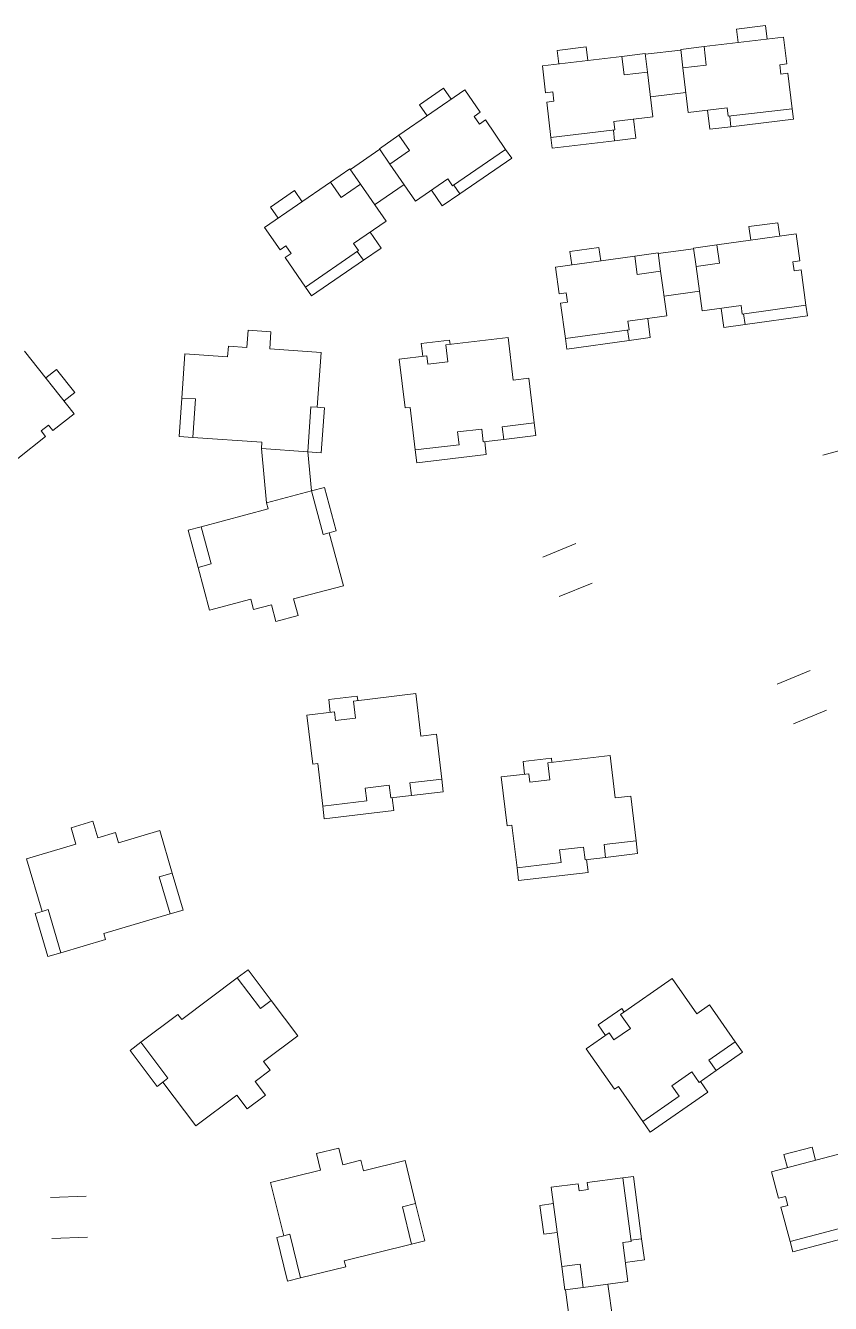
# Model space of a CAD drawing. Extents: x 208319 to 271319, y 1003 to 45500.
# Drawn here: x 214055 to 215407, y 9302 to 11450 of the extents above; entities that cross this region are included whole.
import ezdxf

# ---------------------------------------------------------------- set-up
doc = ezdxf.new("R2010")
doc.units = 0
doc.header["$LTSCALE"] = 1000
doc.header["$MEASUREMENT"] = 0
doc.layers.add('140', color=2, linetype='Continuous', lineweight=5)

msp = doc.modelspace()

# ---------------------------------------------------------------- linework, layer by layer
at = {"layer": '140', "color": 7}
for p, q in [((215249.7, 11444.4), (215298.5, 11450.2)), ((215298.5, 11450.2), (215301.2, 11427.6)), ((215328.6, 11430.8), (215195.2, 11414.9)), ((215252.4, 11421.7), (215249.7, 11444.4)), ((215334.1, 11385.6), (215328.6, 11430.8)), ((214997.1, 11414.2), (214948.2, 11408.3)), ((214948.2, 11408.3), (214950.9, 11385.7)), ((214999.8, 11391.5), (214997.1, 11414.2)), ((215156, 11409), (215096.4, 11401.9)), ((215195.2, 11414.9), (215155.9, 11410.2)), ((215155.9, 11410.2), (215159.6, 11379.2)), ((215195.2, 11414.9), (215198.9, 11383.9)), ((214923.5, 11382.4), (215057, 11398.4)), ((215057, 11398.4), (215096.3, 11403.1)), ((215057, 11398.4), (215060.7, 11367.4)), ((215096.3, 11403.1), (215100, 11372.1)), ((215198.9, 11383.9), (215159.6, 11379.2)), ((215322.1, 11384.1), (215334.1, 11385.6)), ((215324, 11368.7), (215322.1, 11384.1)), ((214928.9, 11337.2), (214923.5, 11382.4)), ((215060.7, 11367.4), (215100, 11372.1)), ((215100, 11372.1), (215109, 11297)), ((215159.6, 11379.2), (215168.5, 11304.2)), ((215335.9, 11370.1), (215324, 11368.7)), ((215343, 11310.5), (215335.9, 11370.1)), ((214793, 11341.9), (214682.4, 11265.7)), ((214716.9, 11317.2), (214757.4, 11345.1)), ((214757.4, 11345.1), (214770.3, 11326.3)), ((214818.9, 11304.4), (214793, 11341.9)), ((214940.9, 11338.6), (214928.9, 11337.2)), ((214930.8, 11321.7), (214942.7, 11323.1)), ((214937.9, 11262.1), (214930.8, 11321.7)), ((214942.7, 11323.1), (214940.9, 11338.6)), ((215164.6, 11337.5), (215105, 11330.4)), ((214729.8, 11298.4), (214716.9, 11317.2)), ((214809, 11297.6), (214818.9, 11304.4)), ((215168.5, 11304.2), (215234.1, 11312)), ((215200.7, 11308), (215204.6, 11275.8)), ((215234.1, 11312), (215235.8, 11297.7)), ((215235.8, 11297.7), (215343, 11310.5)), ((215240.3, 11280.1), (215238.2, 11298)), ((215345.2, 11292.6), (215343, 11310.5)), ((214817.9, 11284.7), (214809, 11297.6)), ((214827.8, 11291.5), (214817.9, 11284.7)), ((214861.8, 11242.1), (214827.8, 11291.5)), ((215109, 11297), (215043.4, 11289.2)), ((215043.4, 11289.2), (215045.2, 11274.9)), ((215076.8, 11293.2), (215080.6, 11261)), ((215204.6, 11275.8), (215240.3, 11280.1)), ((215240.3, 11280.1), (215345.2, 11292.6)), ((214682.4, 11265.7), (214649.7, 11243.2)), ((214682.4, 11265.7), (214700.1, 11240)), ((215045.2, 11274.9), (214937.9, 11262.1)), ((214940, 11244.2), (214937.9, 11262.1)), ((215044.9, 11256.7), (214940, 11244.2)), ((215044.9, 11256.7), (215042.8, 11274.6)), ((215080.6, 11261), (215044.9, 11256.7)), ((214650.4, 11242.3), (214601, 11208.2)), ((214649.7, 11243.2), (214667.4, 11217.5)), ((214700.1, 11240), (214667.4, 11217.5)), ((214772.8, 11180.9), (214861.8, 11242.1)), ((214872, 11227.3), (214861.8, 11242.1)), ((214667.4, 11217.5), (214710.3, 11155.3)), ((214785, 11167.4), (214872, 11227.3)), ((214567.7, 11186.8), (214600.3, 11209.2)), ((214600.3, 11209.2), (214618, 11183.5)), ((214710.3, 11155.3), (214764.7, 11192.7)), ((214764.7, 11192.7), (214772.8, 11180.9)), ((214457, 11110.5), (214567.7, 11186.8)), ((214507.3, 11172.9), (214466.8, 11144.9)), ((214520.3, 11154.1), (214507.3, 11172.9)), ((214567.7, 11186.8), (214585.4, 11161.1)), ((214585.4, 11161.1), (214618, 11183.5)), ((214618, 11183.5), (214660.9, 11121.3)), ((214691.3, 11183), (214641.8, 11148.9)), ((214737, 11173.7), (214755.4, 11147)), ((214785, 11167.4), (214774.8, 11182.2)), ((214755.4, 11147), (214785, 11167.4)), ((214466.8, 11144.9), (214479.8, 11126.2)), ((214482.9, 11073), (214457, 11110.5)), ((214660.9, 11121.3), (214606.5, 11083.8)), ((215270.5, 11112.2), (215319.2, 11118.9)), ((215273.6, 11089.6), (215270.5, 11112.2)), ((215319.2, 11118.9), (215322.3, 11096.3)), ((214606.5, 11083.8), (214614.7, 11072)), ((214634.2, 11102.9), (214652.6, 11076.2)), ((215349.7, 11100.1), (215216.5, 11081.7)), ((215355.9, 11054.9), (215349.7, 11100.1)), ((214492.8, 11079.8), (214482.9, 11073)), ((214491.7, 11060.1), (214501.6, 11066.9)), ((214501.6, 11066.9), (214492.8, 11079.8)), ((214614.7, 11072), (214525.8, 11010.7)), ((214622.9, 11055.8), (214612.7, 11070.6)), ((214652.6, 11076.2), (214622.9, 11055.8)), ((214945.5, 11044.3), (215078.6, 11062.7)), ((215018.5, 11077.4), (214969.7, 11070.7)), ((214969.7, 11070.7), (214972.8, 11048.1)), ((215021.6, 11054.8), (215018.5, 11077.4)), ((215078.6, 11062.7), (215117.9, 11068.1)), ((215078.6, 11062.7), (215082.9, 11031.8)), ((215117.9, 11068.1), (215122.1, 11037.2)), ((215177.5, 11075.1), (215118, 11066.9)), ((215216.5, 11081.7), (215177.3, 11076.3)), ((215177.3, 11076.3), (215181.6, 11045.4)), ((215216.5, 11081.7), (215220.8, 11050.8)), ((214525.8, 11010.7), (214491.7, 11060.1)), ((214622.9, 11055.8), (214536, 10995.9)), ((214951.7, 10999.2), (214945.5, 11044.3)), ((215220.8, 11050.8), (215181.6, 11045.4)), ((215181.6, 11045.4), (215191.9, 10970.5)), ((215344, 11053.3), (215355.9, 11054.9)), ((215346.2, 11037.8), (215344, 11053.3)), ((215082.9, 11031.8), (215122.1, 11037.2)), ((215122.1, 11037.2), (215132.5, 10962.3)), ((215358, 11039.4), (215346.2, 11037.8)), ((215366.2, 10980), (215358, 11039.4)), ((214536, 10995.9), (214525.8, 11010.7)), ((214963.6, 11000.8), (214951.7, 10999.2)), ((214965.8, 10985.3), (214963.6, 11000.8)), ((215187.3, 11003.8), (215127.9, 10995.6)), ((214953.9, 10983.7), (214965.8, 10985.3)), ((214962.1, 10924.3), (214953.9, 10983.7)), ((215191.9, 10970.5), (215257.3, 10979.5)), ((215257.3, 10979.5), (215259.3, 10965.3)), ((215259.3, 10965.3), (215366.2, 10980)), ((215368.7, 10962.2), (215366.2, 10980)), ((215132.5, 10962.3), (215067.1, 10953.3)), ((215100.4, 10957.9), (215104.8, 10925.8)), ((215224, 10974.9), (215228.4, 10942.8)), ((215264.1, 10947.8), (215261.6, 10965.6)), ((215264.1, 10947.8), (215368.7, 10962.2)), ((214427.3, 10909.3), (214429.2, 10938)), ((214429.2, 10938), (214467.5, 10935.4)), ((214467.5, 10935.4), (214465.6, 10906.7)), ((215069.1, 10939), (214962.1, 10924.3)), ((215069.1, 10920.9), (215066.7, 10938.7)), ((215067.1, 10953.3), (215069.1, 10939)), ((215228.4, 10942.8), (215264.1, 10947.8)), ((214394.9, 10893.5), (214396.1, 10911.4)), ((214396.1, 10911.4), (214427.3, 10909.3)), ((214767.7, 10921.4), (214720, 10915.7)), ((214720, 10915.7), (214722.6, 10894.3)), ((214761.4, 10913.4), (214866.3, 10925.8)), ((214764.8, 10884.8), (214761.4, 10913.4)), ((214768.5, 10914.2), (214767.7, 10921.4)), ((214866.3, 10925.8), (214874.7, 10854.3)), ((214964.5, 10906.4), (214962.1, 10924.3)), ((215069.1, 10920.9), (214964.5, 10906.4)), ((215104.8, 10925.8), (215069.1, 10920.9)), ((214137.2, 10797.7), (214053.9, 10903.1)), ((214318, 10824.2), (214323.1, 10898.4)), ((214323.1, 10898.4), (214394.9, 10893.5)), ((214465.6, 10906.7), (214551.8, 10900.7)), ((214551.8, 10900.7), (214545.4, 10808.6)), ((214683.2, 10889.6), (214729.7, 10895.1)), ((214729.7, 10895.1), (214731.4, 10880.8)), ((214089.6, 10858), (214107.5, 10872.1)), ((214107.5, 10872.1), (214138, 10833.5)), ((214693, 10807.4), (214683.2, 10889.6)), ((214731.4, 10880.8), (214764.8, 10884.8)), ((214874.7, 10854.3), (214900.9, 10857.4)), ((214900.9, 10857.4), (214909.8, 10782.3)), ((214138, 10833.5), (214120.1, 10819.4)), ((214313.5, 10759.5), (214318, 10824.2)), ((214340.7, 10822.6), (214318, 10824.2)), ((214336.3, 10758), (214340.7, 10822.6)), ((214534.7, 10809.3), (214529.5, 10733.9)), ((214545.4, 10808.6), (214534.7, 10809.3)), ((214557.4, 10807.7), (214545.4, 10808.6)), ((214552.2, 10732.3), (214557.4, 10807.7)), ((214701.3, 10808.4), (214693, 10807.4)), ((214709.8, 10736.9), (214701.3, 10808.4)), ((214101.5, 10769.4), (214137.2, 10797.7)), ((214081.8, 10769.2), (214094, 10778.8)), ((214089.2, 10759.7), (214081.8, 10769.2)), ((214094, 10778.8), (214101.5, 10769.4)), ((214821.7, 10771.9), (214781.1, 10767.1)), ((214781.1, 10767.1), (214783.7, 10745.6)), ((214824.2, 10750.4), (214821.7, 10771.9)), ((214909.8, 10782.3), (214856.2, 10776)), ((214856.2, 10776), (214858.8, 10754.5)), ((214909.8, 10782.3), (214912.4, 10760.9)), ((214042.2, 10722.5), (214089.2, 10759.7)), ((214336.3, 10758), (214313.5, 10759.5)), ((214452.4, 10750), (214336.3, 10758)), ((214451.7, 10739.2), (214452.4, 10750)), ((214783.7, 10745.6), (214709.8, 10736.9)), ((214858.8, 10754.5), (214824.2, 10750.4)), ((214826.6, 10750.7), (214829.1, 10729.3)), ((214912.4, 10760.9), (214858.8, 10754.5)), ((215452.5, 10743.8), (215394.6, 10727.9)), ((214451.7, 10739.2), (214460.3, 10648.1)), ((214529.5, 10733.9), (214451.7, 10739.2)), ((214529.5, 10733.9), (214535.7, 10668.1)), ((214529.5, 10733.9), (214552.2, 10732.3)), ((214712.4, 10715.4), (214709.8, 10736.9)), ((214829.1, 10729.3), (214712.4, 10715.4)), ((214535.7, 10668.1), (214460.3, 10648.1)), ((214535.7, 10668.1), (214557.7, 10674)), ((214555.1, 10595), (214535.7, 10668.1)), ((214557.7, 10674), (214577.1, 10600.9)), ((214463.1, 10637.7), (214350.6, 10607.9)), ((214460.3, 10648.1), (214463.1, 10637.7)), ((214350.6, 10607.9), (214328.5, 10602)), ((214328.5, 10602), (214345.1, 10539.4)), ((214350.6, 10607.9), (214367.2, 10545.2)), ((214565.5, 10597.8), (214555.1, 10595)), ((214577.1, 10600.9), (214565.5, 10597.8)), ((214589.2, 10508.5), (214565.5, 10597.8)), ((214979.8, 10579.7), (214924.3, 10556.9)), ((214367.2, 10545.2), (214345.1, 10539.4)), ((214345.1, 10539.4), (214364.2, 10467.5)), ((214505.7, 10486.4), (214589.2, 10508.5)), ((215007.2, 10513.1), (214951.7, 10490.3)), ((214364.2, 10467.5), (214433.8, 10485.9)), ((214433.8, 10485.9), (214438.4, 10468.5)), ((214513.1, 10458.5), (214505.7, 10486.4)), ((214438.4, 10468.5), (214468.6, 10476.5)), ((214468.6, 10476.5), (214475.9, 10448.7)), ((214475.9, 10448.7), (214513.1, 10458.5)), ((215373.5, 10366.1), (215318, 10343.3)), ((214612.4, 10322.9), (214564.8, 10317.2)), ((214564.8, 10317.2), (214567.3, 10295.8)), ((214606.1, 10314.9), (214711, 10327.3)), ((214609.5, 10286.3), (214606.1, 10314.9)), ((214613.3, 10315.7), (214612.4, 10322.9)), ((214711, 10327.3), (214719.5, 10255.8)), ((214528, 10291.1), (214574.5, 10296.6)), ((214537.7, 10208.9), (214528, 10291.1)), ((214574.5, 10296.6), (214576.2, 10282.3)), ((215400.9, 10299.6), (215345.4, 10276.7)), ((214576.2, 10282.3), (214609.5, 10286.3)), ((214719.5, 10255.8), (214745.7, 10258.9)), ((214745.7, 10258.9), (214754.6, 10183.8)), ((214546.1, 10209.9), (214537.7, 10208.9)), ((214554.6, 10138.4), (214546.1, 10209.9)), ((214938.8, 10219), (214891.1, 10213.3)), ((214891.1, 10213.3), (214893.6, 10191.9)), ((214932.5, 10211), (215037.3, 10223.4)), ((214935.8, 10182.4), (214932.5, 10211)), ((214939.6, 10211.8), (214938.8, 10219)), ((215037.3, 10223.4), (215045.8, 10151.9)), ((214754.6, 10183.8), (214701, 10177.5)), ((214754.6, 10183.8), (214757.1, 10162.4)), ((214854.3, 10187.2), (214900.8, 10192.7)), ((214864.1, 10105), (214854.3, 10187.2)), ((214900.8, 10192.7), (214902.5, 10178.4)), ((214902.5, 10178.4), (214935.8, 10182.4)), ((214666.4, 10173.4), (214625.9, 10168.6)), ((214625.9, 10168.6), (214628.5, 10147.1)), ((214669, 10151.9), (214666.4, 10173.4)), ((214701, 10177.5), (214703.5, 10156)), ((214757.1, 10162.4), (214703.5, 10156)), ((214628.5, 10147.1), (214554.6, 10138.4)), ((214557.1, 10116.9), (214554.6, 10138.4)), ((214703.5, 10156), (214669, 10151.9)), ((214671.4, 10152.2), (214673.9, 10130.8)), ((215045.8, 10151.9), (215072, 10155)), ((215072, 10155), (215080.9, 10079.9)), ((214673.9, 10130.8), (214557.1, 10116.9)), ((214168.6, 10112.7), (214131.8, 10101.9)), ((214131.8, 10101.9), (214139.9, 10074.3)), ((214176.8, 10085.1), (214168.6, 10112.7)), ((214280.9, 10097), (214211.8, 10076.7)), ((214301.9, 10025.6), (214280.9, 10097)), ((214872.4, 10106), (214864.1, 10105)), ((214880.9, 10034.5), (214872.4, 10106)), ((214139.9, 10074.3), (214057.1, 10049.8)), ((214206.7, 10093.9), (214176.8, 10085.1)), ((214211.8, 10076.7), (214206.7, 10093.9)), ((215080.9, 10079.9), (215027.3, 10073.6)), ((215027.3, 10073.6), (215029.8, 10052.1)), ((215080.9, 10079.9), (215083.5, 10058.5)), ((214992.7, 10069.5), (214952.2, 10064.7)), ((214952.2, 10064.7), (214954.8, 10043.2)), ((214995.3, 10048), (214992.7, 10069.5)), ((215029.8, 10052.1), (214995.3, 10048)), ((215083.5, 10058.5), (215029.8, 10052.1)), ((214057.1, 10049.8), (214083.2, 9961.2)), ((214954.8, 10043.2), (214880.9, 10034.5)), ((214883.4, 10013), (214880.9, 10034.5)), ((214997.7, 10048.3), (215000.2, 10026.9)), ((214280, 10019.2), (214301.9, 10025.6)), ((214298.3, 9957), (214280, 10019.2)), ((214320.2, 9963.5), (214301.9, 10025.6)), ((215000.2, 10026.9), (214883.4, 10013)), ((214071.7, 9957.8), (214083.2, 9961.2)), ((214093, 9885.3), (214071.7, 9957.8)), ((214083.2, 9961.2), (214093.5, 9964.3)), ((214093.5, 9964.3), (214114.9, 9891.7)), ((214186.7, 9924.1), (214298.3, 9957)), ((214298.3, 9957), (214320.2, 9963.5)), ((214189.7, 9913.8), (214186.7, 9924.1)), ((214114.9, 9891.7), (214189.7, 9913.8)), ((214114.9, 9891.7), (214093, 9885.3)), ((214410.9, 9849.6), (214429.2, 9863.3)), ((214429.2, 9863.3), (214468.1, 9811.5)), ((214317.9, 9779.6), (214410.9, 9849.6)), ((214410.9, 9849.6), (214449.9, 9797.8)), ((215054.9, 9788), (215141.6, 9848.3)), ((215141.6, 9848.3), (215182.7, 9789.2)), ((214449.9, 9797.8), (214468.1, 9811.5)), ((214468.1, 9811.5), (214512.8, 9752)), ((215056.7, 9798.1), (215017.3, 9770.7)), ((215060.8, 9792.1), (215056.7, 9798.1)), ((215182.7, 9789.2), (215204.4, 9804.3)), ((215204.4, 9804.3), (215247.5, 9742.2)), ((214249.1, 9741.3), (214311.4, 9788.2)), ((214311.4, 9788.2), (214317.9, 9779.6)), ((215071.4, 9764.4), (215054.9, 9788)), ((214512.8, 9752), (214455.3, 9708.8)), ((214997.1, 9730.3), (215035.5, 9757)), ((215017.3, 9770.7), (215029.6, 9752.9)), ((215035.5, 9757), (215043.8, 9745.2)), ((215043.8, 9745.2), (215071.4, 9764.4)), ((214249.1, 9741.3), (214230.9, 9727.6)), ((214294.6, 9680.9), (214249.1, 9741.3)), ((215044.4, 9662.3), (214997.1, 9730.3)), ((215247.5, 9742.2), (215203.2, 9711.4)), ((215247.5, 9742.2), (215259.9, 9724.5)), ((214230.9, 9727.6), (214276.3, 9667.2)), ((214455.3, 9708.8), (214466.1, 9694.4)), ((215203.2, 9711.4), (215215.5, 9693.6)), ((215259.9, 9724.5), (215215.5, 9693.6)), ((214466.1, 9694.4), (214441.2, 9675.6)), ((215174.6, 9691.5), (215141.1, 9668.2)), ((215187, 9673.8), (215174.6, 9691.5)), ((215215.5, 9693.6), (215187, 9673.8)), ((214276.3, 9667.2), (214285.9, 9674.4)), ((214285.9, 9674.4), (214294.6, 9680.9)), ((214341.5, 9600.6), (214285.9, 9674.4)), ((214441.2, 9675.6), (214458.5, 9652.6)), ((215051.3, 9667.1), (215044.4, 9662.3)), ((215092.4, 9608), (215051.3, 9667.1)), ((215141.1, 9668.2), (215153.5, 9650.5)), ((215188.9, 9675.2), (215201.3, 9657.4)), ((214410.5, 9652.5), (214341.5, 9600.6)), ((214427.8, 9629.5), (214410.5, 9652.5)), ((214458.5, 9652.6), (214427.8, 9629.5)), ((215153.5, 9650.5), (215092.4, 9608)), ((215201.3, 9657.4), (215104.7, 9590.3)), ((215104.7, 9590.3), (215092.4, 9608)), ((214581.5, 9563.4), (214544.2, 9554.3)), ((214588.3, 9535.5), (214581.5, 9563.4)), ((215376.6, 9565.1), (215329.1, 9552.4)), ((215382.5, 9543.1), (215376.6, 9565.1)), ((214544.2, 9554.3), (214551, 9526.3)), ((214618.6, 9542.9), (214588.3, 9535.5)), ((214622.9, 9525.4), (214618.6, 9542.9)), ((214692.9, 9542.5), (214622.9, 9525.4)), ((214710.5, 9470.2), (214692.9, 9542.5)), ((215308.3, 9523.3), (215438.2, 9557.9)), ((215329.1, 9552.4), (215335, 9530.4)), ((214551, 9526.3), (214467.1, 9505.8)), ((215076.4, 9515.8), (215058.5, 9513.4)), ((215090.2, 9411.1), (215076.4, 9515.8)), ((215320.1, 9479.2), (215308.3, 9523.3)), ((214467.1, 9505.8), (214489.1, 9416.1)), ((214983.6, 9503.5), (214938.4, 9497.6)), ((214938.4, 9497.6), (214956, 9364.3)), ((214985.1, 9491.6), (214983.6, 9503.5)), ((215000.6, 9493.7), (214985.1, 9491.6)), ((215058.5, 9513.4), (214999, 9505.6)), ((214999, 9505.6), (215000.6, 9493.7)), ((215072.7, 9406.4), (215058.5, 9513.4)), ((214157.2, 9482.5), (214097.2, 9480.3)), ((215331.7, 9482.3), (215320.1, 9479.2)), ((215335.7, 9467.2), (215331.7, 9482.3)), ((214688.4, 9464.8), (214710.5, 9470.2)), ((214703.8, 9401.9), (214688.4, 9464.8)), ((214725.9, 9407.3), (214710.5, 9470.2)), ((214919.4, 9467.2), (214942, 9470.2)), ((214925.8, 9418.5), (214919.4, 9467.2)), ((215324.1, 9464.1), (215335.7, 9467.2)), ((215339.6, 9406.2), (215324.1, 9464.1)), ((215443.9, 9434), (215339.6, 9406.2)), ((214159.7, 9413.9), (214099.7, 9411.7)), ((214477.4, 9413.2), (214489.1, 9416.1)), ((214495.4, 9339.8), (214477.4, 9413.2)), ((214489.1, 9416.1), (214499.5, 9418.6)), ((214499.5, 9418.6), (214517.5, 9345.2)), ((214948.4, 9421.4), (214925.8, 9418.5)), ((215090.2, 9411.1), (215072.3, 9408.7)), ((215094.9, 9375.4), (215090.2, 9411.1)), ((215446.2, 9416), (215344.2, 9388.8)), ((214590.7, 9374.2), (214703.8, 9401.9)), ((214703.8, 9401.9), (214725.9, 9407.3)), ((215058.4, 9404.5), (215072.7, 9406.4)), ((215067, 9339.1), (215058.4, 9404.5)), ((215344.2, 9388.8), (215339.6, 9406.2)), ((214593.3, 9363.7), (214590.7, 9374.2)), ((214956, 9364.3), (214986.9, 9368.4)), ((214986.9, 9368.4), (214992.1, 9329.2)), ((215062.8, 9371.2), (215094.9, 9375.4)), ((214517.5, 9345.2), (214495.4, 9339.8)), ((214517.5, 9345.2), (214593.3, 9363.7)), ((214956, 9364.3), (214961.1, 9325.1)), ((214961.1, 9325.1), (214992.1, 9329.2)), ((214962.3, 9325.2), (214970.2, 9265.7)), ((214992.1, 9329.2), (215067, 9339.1)), ((215033.7, 9334.7), (215041.6, 9275.2))]:
    msp.add_line(p, q, dxfattribs=at)

doc.saveas('drawing.dxf')
